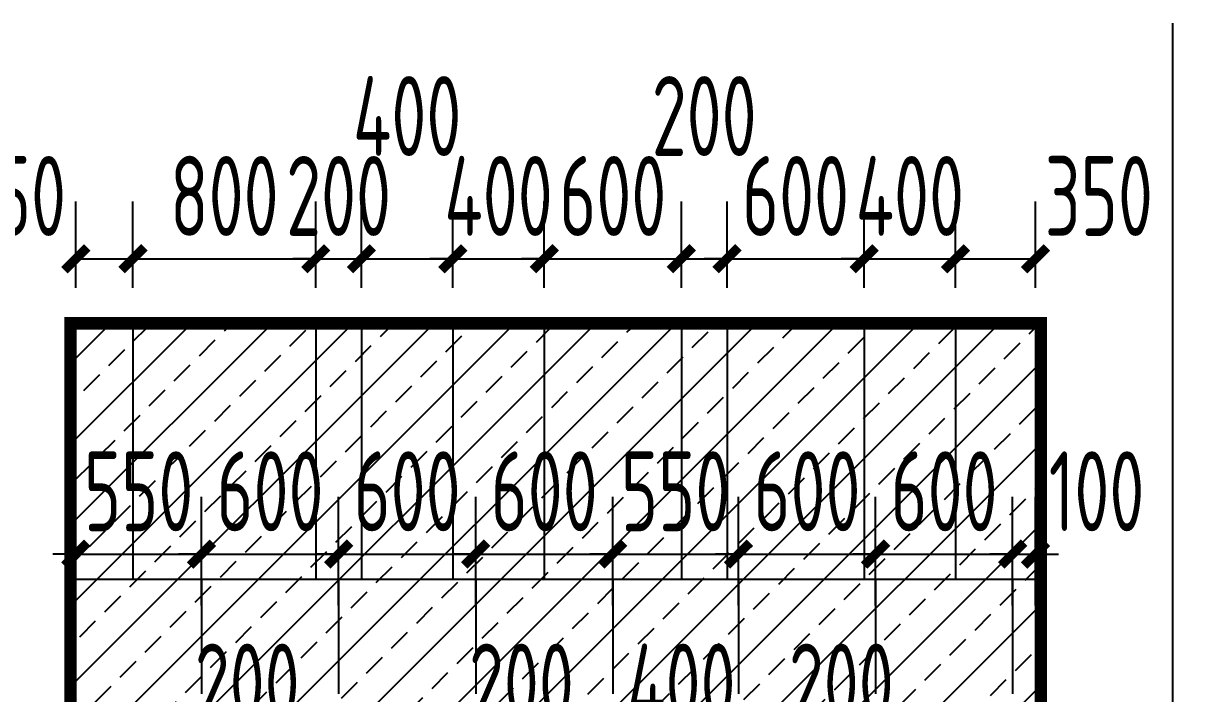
# Model space of a CAD drawing. Extents: x -863035 to 270371, y -8918 to 240488.
# Drawn here: x 234446 to 239550, y 147499 to 150436 of the extents above; entities that cross this region are included whole.
import ezdxf

# ---------------------------------------------------------------- set-up
doc = ezdxf.new("R2010")
doc.units = 0
doc.header["$LTSCALE"] = 1000
doc.header["$MEASUREMENT"] = 0
for name, color, linetype in [('01-标注_尺寸', 124, 'Continuous'), ('05-填充_156', 156, 'Continuous'), ('A-C_玻璃幕墙', 140, 'Continuous'), ('A_AXIS-轴线', 36, 'Continuous'), ('E-墙面分格', 146, 'Continuous'), ('E-立面轮廓', 241, 'Continuous')]:
    doc.layers.add(name, color=color, linetype=linetype)
doc.styles.add('_TCH_DIM_T3', font='ROS1', dxfattribs={"width": 0.75, "bigfont": 'JD'})
doc.dimstyles.new('_TCH_ARCH&&100', dxfattribs={"dimtxt": 350, "dimasz": 100, "dimexe": 250, "dimexo": 300, "dimgap": 100, "dimtad": 1, "dimdec": 0, "dimzin": 0, "dimdsep": 46, "dimtxsty": '_TCH_DIM_T3', "dimblk": 'ARCHTICK', "dimcen": 0.09, "dimclrt": 7, "dimazin": 2, "dimtfac": 1, "dimtdec": 0, "dimtix": 1, "dimtmove": 2, "dimatfit": 3, "dimfxl": 0, "dimtolj": 1, "dimtzin": 0, "dimarcsym": 0})

# ---------------------------------------------------------------- blocks, each defined once
blk = doc.blocks.new('_ArchTick')
at = {"color": 0, "linetype": 'ByBlock', "const_width": 0.4}
blk.add_lwpolyline([(-0.5, -0.5), (0.5, 0.5)], dxfattribs=at)
blk = doc.blocks.new('*D1998')
at = {"layer": '01-标注_尺寸', "color": 0, "lineweight": -2, "transparency": 16777216}
for p, q in [((234675.3, 149276.8), (234675.3, 149654.5)), ((234925.3, 149276.8), (234925.3, 149654.5)), ((234675.3, 149404.5), (234925.3, 149404.5))]:
    blk.add_line(p, q, dxfattribs=at)
at = {"layer": 'Defpoints', "color": 0, "transparency": 16777216}
for p in [(234925.3, 149404.5), (234675.3, 148976.8), (234925.3, 148976.8)]:
    blk.add_point(p, dxfattribs=at)
at = {"layer": '01-标注_尺寸', "color": 0, "lineweight": -2, "transparency": 16777216, "xscale": 100, "yscale": 100, "zscale": 100, "rotation": 180}
blk.add_blockref('_ArchTick', (234675.3, 149404.5), dxfattribs=at)
at = {"layer": '01-标注_尺寸', "color": 0, "lineweight": -2, "transparency": 16777216, "xscale": 100, "yscale": 100, "zscale": 100}
blk.add_blockref('_ArchTick', (234925.3, 149404.5), dxfattribs=at)
at = {"layer": '01-标注_尺寸', "color": 7, "transparency": 16777216, "insert": (234398.1, 149679.5), "char_height": 350, "attachment_point": 5, "style": '_TCH_DIM_T3'}
blk.add_mtext('\\A1;250', dxfattribs=at)
blk = doc.blocks.new('*D1999')
at = {"layer": '01-标注_尺寸', "color": 0, "lineweight": -2, "transparency": 16777216}
for p, q in [((234925.3, 149276.8), (234925.3, 149654.5)), ((235725.3, 149276.8), (235725.3, 149654.5)), ((234925.3, 149404.5), (235725.3, 149404.5))]:
    blk.add_line(p, q, dxfattribs=at)
at = {"layer": 'Defpoints', "color": 0, "transparency": 16777216}
for p in [(235725.3, 149404.5), (234925.3, 148976.8), (235725.3, 148976.8)]:
    blk.add_point(p, dxfattribs=at)
at = {"layer": '01-标注_尺寸', "color": 0, "lineweight": -2, "transparency": 16777216, "xscale": 100, "yscale": 100, "zscale": 100, "rotation": 180}
blk.add_blockref('_ArchTick', (234925.3, 149404.5), dxfattribs=at)
at = {"layer": '01-标注_尺寸', "color": 0, "lineweight": -2, "transparency": 16777216, "xscale": 100, "yscale": 100, "zscale": 100}
blk.add_blockref('_ArchTick', (235725.3, 149404.5), dxfattribs=at)
at = {"layer": '01-标注_尺寸', "color": 7, "transparency": 16777216, "insert": (235325.3, 149679.5), "char_height": 350, "attachment_point": 5, "style": '_TCH_DIM_T3'}
blk.add_mtext('\\A1;800', dxfattribs=at)
blk = doc.blocks.new('*D2000')
at = {"layer": '01-标注_尺寸', "color": 0, "lineweight": -2, "transparency": 16777216}
for p, q in [((235725.3, 149276.8), (235725.3, 149654.5)), ((235925.3, 149276.8), (235925.3, 149654.5)), ((235725.3, 149404.5), (235625.3, 149404.5)), ((235725.3, 149404.5), (235925.3, 149404.5)), ((235925.3, 149404.5), (236025.3, 149404.5))]:
    blk.add_line(p, q, dxfattribs=at)
at = {"layer": 'Defpoints', "color": 0, "transparency": 16777216}
for p in [(235925.3, 149404.5), (235725.3, 148976.8), (235925.3, 148976.8)]:
    blk.add_point(p, dxfattribs=at)
at = {"layer": '01-标注_尺寸', "color": 0, "lineweight": -2, "transparency": 16777216, "xscale": 100, "yscale": 100, "zscale": 100}
blk.add_blockref('_ArchTick', (235725.3, 149404.5), dxfattribs=at)
at = {"layer": '01-标注_尺寸', "color": 0, "lineweight": -2, "transparency": 16777216, "xscale": 100, "yscale": 100, "zscale": 100, "rotation": 180}
blk.add_blockref('_ArchTick', (235925.3, 149404.5), dxfattribs=at)
at = {"layer": '01-标注_尺寸', "color": 7, "transparency": 16777216, "insert": (235825.3, 149679.5), "char_height": 350, "attachment_point": 5, "style": '_TCH_DIM_T3'}
blk.add_mtext('\\A1;200', dxfattribs=at)
blk = doc.blocks.new('*D2001')
at = {"layer": '01-标注_尺寸', "color": 0, "lineweight": -2, "transparency": 16777216}
for p, q in [((235925.3, 149276.8), (235925.3, 149654.5)), ((236325.3, 149276.8), (236325.3, 149654.5)), ((235925.3, 149404.5), (236325.3, 149404.5))]:
    blk.add_line(p, q, dxfattribs=at)
at = {"layer": 'Defpoints', "color": 0, "transparency": 16777216}
for p in [(236325.3, 149404.5), (235925.3, 148976.8), (236325.3, 148976.8)]:
    blk.add_point(p, dxfattribs=at)
at = {"layer": '01-标注_尺寸', "color": 0, "lineweight": -2, "transparency": 16777216, "xscale": 100, "yscale": 100, "zscale": 100, "rotation": 180}
blk.add_blockref('_ArchTick', (235925.3, 149404.5), dxfattribs=at)
at = {"layer": '01-标注_尺寸', "color": 0, "lineweight": -2, "transparency": 16777216, "xscale": 100, "yscale": 100, "zscale": 100}
blk.add_blockref('_ArchTick', (236325.3, 149404.5), dxfattribs=at)
at = {"layer": '01-标注_尺寸', "color": 7, "transparency": 16777216, "insert": (236125.3, 150029.5), "char_height": 350, "attachment_point": 5, "style": '_TCH_DIM_T3'}
blk.add_mtext('\\A1;400', dxfattribs=at)
blk = doc.blocks.new('*D2002')
at = {"layer": '01-标注_尺寸', "color": 0, "lineweight": -2, "transparency": 16777216}
for p, q in [((236325.3, 149276.8), (236325.3, 149654.5)), ((236725.3, 149276.8), (236725.3, 149654.5)), ((236325.3, 149404.5), (236225.3, 149404.5)), ((236325.3, 149404.5), (236725.3, 149404.5)), ((236725.3, 149404.5), (236825.3, 149404.5))]:
    blk.add_line(p, q, dxfattribs=at)
at = {"layer": 'Defpoints', "color": 0, "transparency": 16777216}
for p in [(236725.3, 149404.5), (236325.3, 148976.8), (236725.3, 148976.8)]:
    blk.add_point(p, dxfattribs=at)
at = {"layer": '01-标注_尺寸', "color": 0, "lineweight": -2, "transparency": 16777216, "xscale": 100, "yscale": 100, "zscale": 100}
blk.add_blockref('_ArchTick', (236325.3, 149404.5), dxfattribs=at)
at = {"layer": '01-标注_尺寸', "color": 0, "lineweight": -2, "transparency": 16777216, "xscale": 100, "yscale": 100, "zscale": 100, "rotation": 180}
blk.add_blockref('_ArchTick', (236725.3, 149404.5), dxfattribs=at)
at = {"layer": '01-标注_尺寸', "color": 7, "transparency": 16777216, "insert": (236525.3, 149679.5), "char_height": 350, "attachment_point": 5, "style": '_TCH_DIM_T3'}
blk.add_mtext('\\A1;400', dxfattribs=at)
blk = doc.blocks.new('*D2003')
at = {"layer": '01-标注_尺寸', "color": 0, "lineweight": -2, "transparency": 16777216}
for p, q in [((236725.3, 149276.8), (236725.3, 149654.5)), ((237325.3, 149276.8), (237325.3, 149654.5)), ((236725.3, 149404.5), (236625.3, 149404.5)), ((236725.3, 149404.5), (237325.3, 149404.5)), ((237325.3, 149404.5), (237425.3, 149404.5))]:
    blk.add_line(p, q, dxfattribs=at)
at = {"layer": 'Defpoints', "color": 0, "transparency": 16777216}
for p in [(237325.3, 149404.5), (236725.3, 148976.8), (237325.3, 148976.8)]:
    blk.add_point(p, dxfattribs=at)
at = {"layer": '01-标注_尺寸', "color": 0, "lineweight": -2, "transparency": 16777216, "xscale": 100, "yscale": 100, "zscale": 100}
blk.add_blockref('_ArchTick', (236725.3, 149404.5), dxfattribs=at)
at = {"layer": '01-标注_尺寸', "color": 0, "lineweight": -2, "transparency": 16777216, "xscale": 100, "yscale": 100, "zscale": 100, "rotation": 180}
blk.add_blockref('_ArchTick', (237325.3, 149404.5), dxfattribs=at)
at = {"layer": '01-标注_尺寸', "color": 7, "transparency": 16777216, "insert": (237025.3, 149679.5), "char_height": 350, "attachment_point": 5, "style": '_TCH_DIM_T3'}
blk.add_mtext('\\A1;600', dxfattribs=at)
blk = doc.blocks.new('*D2004')
at = {"layer": '01-标注_尺寸', "color": 0, "lineweight": -2, "transparency": 16777216}
for p, q in [((237325.3, 149276.8), (237325.3, 149654.5)), ((237525.3, 149276.8), (237525.3, 149654.5)), ((237325.3, 149404.5), (237525.3, 149404.5))]:
    blk.add_line(p, q, dxfattribs=at)
at = {"layer": 'Defpoints', "color": 0, "transparency": 16777216}
for p in [(237525.3, 149404.5), (237325.3, 148976.8), (237525.3, 148976.8)]:
    blk.add_point(p, dxfattribs=at)
at = {"layer": '01-标注_尺寸', "color": 0, "lineweight": -2, "transparency": 16777216, "xscale": 100, "yscale": 100, "zscale": 100, "rotation": 180}
blk.add_blockref('_ArchTick', (237325.3, 149404.5), dxfattribs=at)
at = {"layer": '01-标注_尺寸', "color": 0, "lineweight": -2, "transparency": 16777216, "xscale": 100, "yscale": 100, "zscale": 100}
blk.add_blockref('_ArchTick', (237525.3, 149404.5), dxfattribs=at)
at = {"layer": '01-标注_尺寸', "color": 7, "transparency": 16777216, "insert": (237425.3, 150029.5), "char_height": 350, "attachment_point": 5, "style": '_TCH_DIM_T3'}
blk.add_mtext('\\A1;200', dxfattribs=at)
blk = doc.blocks.new('*D2005')
at = {"layer": '01-标注_尺寸', "color": 0, "lineweight": -2, "transparency": 16777216}
for p, q in [((237525.3, 149276.8), (237525.3, 149654.5)), ((238125.3, 149276.8), (238125.3, 149654.5)), ((237525.3, 149404.5), (237425.3, 149404.5)), ((237525.3, 149404.5), (238125.3, 149404.5)), ((238125.3, 149404.5), (238225.3, 149404.5))]:
    blk.add_line(p, q, dxfattribs=at)
at = {"layer": 'Defpoints', "color": 0, "transparency": 16777216}
for p in [(238125.3, 149404.5), (237525.3, 148976.8), (238125.3, 148976.8)]:
    blk.add_point(p, dxfattribs=at)
at = {"layer": '01-标注_尺寸', "color": 0, "lineweight": -2, "transparency": 16777216, "xscale": 100, "yscale": 100, "zscale": 100}
blk.add_blockref('_ArchTick', (237525.3, 149404.5), dxfattribs=at)
at = {"layer": '01-标注_尺寸', "color": 0, "lineweight": -2, "transparency": 16777216, "xscale": 100, "yscale": 100, "zscale": 100, "rotation": 180}
blk.add_blockref('_ArchTick', (238125.3, 149404.5), dxfattribs=at)
at = {"layer": '01-标注_尺寸', "color": 7, "transparency": 16777216, "insert": (237825.3, 149679.5), "char_height": 350, "attachment_point": 5, "style": '_TCH_DIM_T3'}
blk.add_mtext('\\A1;600', dxfattribs=at)
blk = doc.blocks.new('*D2006')
at = {"layer": '01-标注_尺寸', "color": 0, "lineweight": -2, "transparency": 16777216}
for p, q in [((238125.3, 149276.8), (238125.3, 149654.5)), ((238525.3, 149276.8), (238525.3, 149654.5)), ((238125.3, 149404.5), (238025.3, 149404.5)), ((238125.3, 149404.5), (238525.3, 149404.5)), ((238525.3, 149404.5), (238625.3, 149404.5))]:
    blk.add_line(p, q, dxfattribs=at)
at = {"layer": 'Defpoints', "color": 0, "transparency": 16777216}
for p in [(238525.3, 149404.5), (238125.3, 148976.8), (238525.3, 148976.8)]:
    blk.add_point(p, dxfattribs=at)
at = {"layer": '01-标注_尺寸', "color": 0, "lineweight": -2, "transparency": 16777216, "xscale": 100, "yscale": 100, "zscale": 100}
blk.add_blockref('_ArchTick', (238125.3, 149404.5), dxfattribs=at)
at = {"layer": '01-标注_尺寸', "color": 0, "lineweight": -2, "transparency": 16777216, "xscale": 100, "yscale": 100, "zscale": 100, "rotation": 180}
blk.add_blockref('_ArchTick', (238525.3, 149404.5), dxfattribs=at)
at = {"layer": '01-标注_尺寸', "color": 7, "transparency": 16777216, "insert": (238325.3, 149679.5), "char_height": 350, "attachment_point": 5, "style": '_TCH_DIM_T3'}
blk.add_mtext('\\A1;400', dxfattribs=at)
blk = doc.blocks.new('*D2007')
at = {"layer": '01-标注_尺寸', "color": 0, "lineweight": -2, "transparency": 16777216}
for p, q in [((238525.3, 149276.8), (238525.3, 149654.5)), ((238875.3, 149276.8), (238875.3, 149654.5)), ((238525.3, 149404.5), (238875.3, 149404.5))]:
    blk.add_line(p, q, dxfattribs=at)
at = {"layer": 'Defpoints', "color": 0, "transparency": 16777216}
for p in [(238875.3, 149404.5), (238525.3, 148976.8), (238875.3, 148976.8)]:
    blk.add_point(p, dxfattribs=at)
at = {"layer": '01-标注_尺寸', "color": 0, "lineweight": -2, "transparency": 16777216, "xscale": 100, "yscale": 100, "zscale": 100, "rotation": 180}
blk.add_blockref('_ArchTick', (238525.3, 149404.5), dxfattribs=at)
at = {"layer": '01-标注_尺寸', "color": 0, "lineweight": -2, "transparency": 16777216, "xscale": 100, "yscale": 100, "zscale": 100}
blk.add_blockref('_ArchTick', (238875.3, 149404.5), dxfattribs=at)
at = {"layer": '01-标注_尺寸', "color": 7, "transparency": 16777216, "insert": (239152.5, 149679.5), "char_height": 350, "attachment_point": 5, "style": '_TCH_DIM_T3'}
blk.add_mtext('\\A1;350', dxfattribs=at)
blk = doc.blocks.new('*D2008')
at = {"layer": '01-标注_尺寸', "color": 0, "lineweight": -2, "transparency": 16777216}
for p, q in [((234675.3, 147885.8), (234675.3, 148360.8)), ((235225.3, 147885.8), (235225.3, 148360.8)), ((234675.3, 148110.8), (234575.3, 148110.8)), ((234675.3, 148110.8), (235225.3, 148110.8)), ((235225.3, 148110.8), (235325.3, 148110.8))]:
    blk.add_line(p, q, dxfattribs=at)
at = {"layer": 'Defpoints', "color": 0, "transparency": 16777216}
for p in [(235225.3, 148110.8), (234675.3, 147585.8), (235225.3, 147585.8)]:
    blk.add_point(p, dxfattribs=at)
at = {"layer": '01-标注_尺寸', "color": 0, "lineweight": -2, "transparency": 16777216, "xscale": 100, "yscale": 100, "zscale": 100}
blk.add_blockref('_ArchTick', (234675.3, 148110.8), dxfattribs=at)
at = {"layer": '01-标注_尺寸', "color": 0, "lineweight": -2, "transparency": 16777216, "xscale": 100, "yscale": 100, "zscale": 100, "rotation": 180}
blk.add_blockref('_ArchTick', (235225.3, 148110.8), dxfattribs=at)
at = {"layer": '01-标注_尺寸', "color": 7, "transparency": 16777216, "insert": (234950.3, 148385.8), "char_height": 350, "attachment_point": 5, "style": '_TCH_DIM_T3'}
blk.add_mtext('\\A1;550', dxfattribs=at)
blk = doc.blocks.new('*D2009')
at = {"layer": '01-标注_尺寸', "color": 0, "lineweight": -2, "transparency": 16777216}
for p, q in [((235225.3, 147885.8), (235225.3, 148360.8)), ((235825.3, 147885.8), (235825.3, 148360.8)), ((235225.3, 148110.8), (235125.3, 148110.8)), ((235225.3, 148110.8), (235825.3, 148110.8)), ((235825.3, 148110.8), (235925.3, 148110.8))]:
    blk.add_line(p, q, dxfattribs=at)
at = {"layer": 'Defpoints', "color": 0, "transparency": 16777216}
for p in [(235825.3, 148110.8), (235225.3, 147585.8), (235825.3, 147585.8)]:
    blk.add_point(p, dxfattribs=at)
at = {"layer": '01-标注_尺寸', "color": 0, "lineweight": -2, "transparency": 16777216, "xscale": 100, "yscale": 100, "zscale": 100}
blk.add_blockref('_ArchTick', (235225.3, 148110.8), dxfattribs=at)
at = {"layer": '01-标注_尺寸', "color": 0, "lineweight": -2, "transparency": 16777216, "xscale": 100, "yscale": 100, "zscale": 100, "rotation": 180}
blk.add_blockref('_ArchTick', (235825.3, 148110.8), dxfattribs=at)
at = {"layer": '01-标注_尺寸', "color": 7, "transparency": 16777216, "insert": (235525.3, 148385.8), "char_height": 350, "attachment_point": 5, "style": '_TCH_DIM_T3'}
blk.add_mtext('\\A1;600', dxfattribs=at)
blk = doc.blocks.new('*D2010')
at = {"layer": '01-标注_尺寸', "color": 0, "lineweight": -2, "transparency": 16777216}
for p, q in [((235825.3, 147885.8), (235825.3, 148360.8)), ((236425.3, 147885.8), (236425.3, 148360.8)), ((235825.3, 148110.8), (235725.3, 148110.8)), ((235825.3, 148110.8), (236425.3, 148110.8)), ((236425.3, 148110.8), (236525.3, 148110.8))]:
    blk.add_line(p, q, dxfattribs=at)
at = {"layer": 'Defpoints', "color": 0, "transparency": 16777216}
for p in [(236425.3, 148110.8), (235825.3, 147585.8), (236425.3, 147585.8)]:
    blk.add_point(p, dxfattribs=at)
at = {"layer": '01-标注_尺寸', "color": 0, "lineweight": -2, "transparency": 16777216, "xscale": 100, "yscale": 100, "zscale": 100}
blk.add_blockref('_ArchTick', (235825.3, 148110.8), dxfattribs=at)
at = {"layer": '01-标注_尺寸', "color": 0, "lineweight": -2, "transparency": 16777216, "xscale": 100, "yscale": 100, "zscale": 100, "rotation": 180}
blk.add_blockref('_ArchTick', (236425.3, 148110.8), dxfattribs=at)
at = {"layer": '01-标注_尺寸', "color": 7, "transparency": 16777216, "insert": (236125.3, 148385.8), "char_height": 350, "attachment_point": 5, "style": '_TCH_DIM_T3'}
blk.add_mtext('\\A1;600', dxfattribs=at)
blk = doc.blocks.new('*D2011')
at = {"layer": '01-标注_尺寸', "color": 0, "lineweight": -2, "transparency": 16777216}
for p, q in [((236425.3, 147885.8), (236425.3, 148360.8)), ((237025.3, 147885.8), (237025.3, 148360.8)), ((236425.3, 148110.8), (236325.3, 148110.8)), ((236425.3, 148110.8), (237025.3, 148110.8)), ((237025.3, 148110.8), (237125.3, 148110.8))]:
    blk.add_line(p, q, dxfattribs=at)
at = {"layer": 'Defpoints', "color": 0, "transparency": 16777216}
for p in [(237025.3, 148110.8), (236425.3, 147585.8), (237025.3, 147585.8)]:
    blk.add_point(p, dxfattribs=at)
at = {"layer": '01-标注_尺寸', "color": 0, "lineweight": -2, "transparency": 16777216, "xscale": 100, "yscale": 100, "zscale": 100}
blk.add_blockref('_ArchTick', (236425.3, 148110.8), dxfattribs=at)
at = {"layer": '01-标注_尺寸', "color": 0, "lineweight": -2, "transparency": 16777216, "xscale": 100, "yscale": 100, "zscale": 100, "rotation": 180}
blk.add_blockref('_ArchTick', (237025.3, 148110.8), dxfattribs=at)
at = {"layer": '01-标注_尺寸', "color": 7, "transparency": 16777216, "insert": (236725.3, 148385.8), "char_height": 350, "attachment_point": 5, "style": '_TCH_DIM_T3'}
blk.add_mtext('\\A1;600', dxfattribs=at)
blk = doc.blocks.new('*D2012')
at = {"layer": '01-标注_尺寸', "color": 0, "lineweight": -2, "transparency": 16777216}
for p, q in [((237025.3, 147885.8), (237025.3, 148360.8)), ((237575.3, 147885.8), (237575.3, 148360.8)), ((237025.3, 148110.8), (236925.3, 148110.8)), ((237025.3, 148110.8), (237575.3, 148110.8)), ((237575.3, 148110.8), (237675.3, 148110.8))]:
    blk.add_line(p, q, dxfattribs=at)
at = {"layer": 'Defpoints', "color": 0, "transparency": 16777216}
for p in [(237575.3, 148110.8), (237025.3, 147585.8), (237575.3, 147585.8)]:
    blk.add_point(p, dxfattribs=at)
at = {"layer": '01-标注_尺寸', "color": 0, "lineweight": -2, "transparency": 16777216, "xscale": 100, "yscale": 100, "zscale": 100}
blk.add_blockref('_ArchTick', (237025.3, 148110.8), dxfattribs=at)
at = {"layer": '01-标注_尺寸', "color": 0, "lineweight": -2, "transparency": 16777216, "xscale": 100, "yscale": 100, "zscale": 100, "rotation": 180}
blk.add_blockref('_ArchTick', (237575.3, 148110.8), dxfattribs=at)
at = {"layer": '01-标注_尺寸', "color": 7, "transparency": 16777216, "insert": (237300.3, 148385.8), "char_height": 350, "attachment_point": 5, "style": '_TCH_DIM_T3'}
blk.add_mtext('\\A1;550', dxfattribs=at)
blk = doc.blocks.new('*D2013')
at = {"layer": '01-标注_尺寸', "color": 0, "lineweight": -2, "transparency": 16777216}
for p, q in [((237575.3, 147885.8), (237575.3, 148360.8)), ((238175.3, 147885.8), (238175.3, 148360.8)), ((237575.3, 148110.8), (237475.3, 148110.8)), ((237575.3, 148110.8), (238175.3, 148110.8)), ((238175.3, 148110.8), (238275.3, 148110.8))]:
    blk.add_line(p, q, dxfattribs=at)
at = {"layer": 'Defpoints', "color": 0, "transparency": 16777216}
for p in [(238175.3, 148110.8), (237575.3, 147585.8), (238175.3, 147585.8)]:
    blk.add_point(p, dxfattribs=at)
at = {"layer": '01-标注_尺寸', "color": 0, "lineweight": -2, "transparency": 16777216, "xscale": 100, "yscale": 100, "zscale": 100}
blk.add_blockref('_ArchTick', (237575.3, 148110.8), dxfattribs=at)
at = {"layer": '01-标注_尺寸', "color": 0, "lineweight": -2, "transparency": 16777216, "xscale": 100, "yscale": 100, "zscale": 100, "rotation": 180}
blk.add_blockref('_ArchTick', (238175.3, 148110.8), dxfattribs=at)
at = {"layer": '01-标注_尺寸', "color": 7, "transparency": 16777216, "insert": (237875.3, 148385.8), "char_height": 350, "attachment_point": 5, "style": '_TCH_DIM_T3'}
blk.add_mtext('\\A1;600', dxfattribs=at)
blk = doc.blocks.new('*D2014')
at = {"layer": '01-标注_尺寸', "color": 0, "lineweight": -2, "transparency": 16777216}
for p, q in [((238175.3, 147885.8), (238175.3, 148360.8)), ((238775.3, 147885.8), (238775.3, 148360.8)), ((238175.3, 148110.8), (238075.3, 148110.8)), ((238175.3, 148110.8), (238775.3, 148110.8)), ((238775.3, 148110.8), (238875.3, 148110.8))]:
    blk.add_line(p, q, dxfattribs=at)
at = {"layer": 'Defpoints', "color": 0, "transparency": 16777216}
for p in [(238775.3, 148110.8), (238175.3, 147585.8), (238775.3, 147585.8)]:
    blk.add_point(p, dxfattribs=at)
at = {"layer": '01-标注_尺寸', "color": 0, "lineweight": -2, "transparency": 16777216, "xscale": 100, "yscale": 100, "zscale": 100}
blk.add_blockref('_ArchTick', (238175.3, 148110.8), dxfattribs=at)
at = {"layer": '01-标注_尺寸', "color": 0, "lineweight": -2, "transparency": 16777216, "xscale": 100, "yscale": 100, "zscale": 100, "rotation": 180}
blk.add_blockref('_ArchTick', (238775.3, 148110.8), dxfattribs=at)
at = {"layer": '01-标注_尺寸', "color": 7, "transparency": 16777216, "insert": (238475.3, 148385.8), "char_height": 350, "attachment_point": 5, "style": '_TCH_DIM_T3'}
blk.add_mtext('\\A1;600', dxfattribs=at)
blk = doc.blocks.new('*D2015')
at = {"layer": '01-标注_尺寸', "color": 0, "lineweight": -2, "transparency": 16777216}
for p, q in [((238775.3, 147885.8), (238775.3, 148360.8)), ((238875.3, 147885.8), (238875.3, 148360.8)), ((238775.3, 148110.8), (238675.3, 148110.8)), ((238775.3, 148110.8), (238875.3, 148110.8)), ((238875.3, 148110.8), (238975.3, 148110.8))]:
    blk.add_line(p, q, dxfattribs=at)
at = {"layer": 'Defpoints', "color": 0, "transparency": 16777216}
for p in [(238875.3, 148110.8), (238775.3, 147585.8), (238875.3, 147585.8)]:
    blk.add_point(p, dxfattribs=at)
at = {"layer": '01-标注_尺寸', "color": 0, "lineweight": -2, "transparency": 16777216, "xscale": 100, "yscale": 100, "zscale": 100}
blk.add_blockref('_ArchTick', (238775.3, 148110.8), dxfattribs=at)
at = {"layer": '01-标注_尺寸', "color": 0, "lineweight": -2, "transparency": 16777216, "xscale": 100, "yscale": 100, "zscale": 100, "rotation": 180}
blk.add_blockref('_ArchTick', (238875.3, 148110.8), dxfattribs=at)
at = {"layer": '01-标注_尺寸', "color": 7, "transparency": 16777216, "insert": (239142.6, 148385.8), "char_height": 350, "attachment_point": 5, "style": '_TCH_DIM_T3'}
blk.add_mtext('\\A1;100', dxfattribs=at)
blk = doc.blocks.new('*D2027')
at = {"layer": '01-标注_尺寸', "color": 0, "lineweight": -2, "transparency": 16777216}
for p, q in [((235325.3, 146645), (235325.3, 147168.4)), ((235525.3, 146645), (235525.3, 147168.4)), ((235325.3, 146918.4), (235525.3, 146918.4))]:
    blk.add_line(p, q, dxfattribs=at)
at = {"layer": 'Defpoints', "color": 0, "transparency": 16777216}
for p in [(235525.3, 146918.4), (235325.3, 146345), (235525.3, 146345)]:
    blk.add_point(p, dxfattribs=at)
at = {"layer": '01-标注_尺寸', "color": 0, "lineweight": -2, "transparency": 16777216, "xscale": 100, "yscale": 100, "zscale": 100, "rotation": 180}
blk.add_blockref('_ArchTick', (235325.3, 146918.4), dxfattribs=at)
at = {"layer": '01-标注_尺寸', "color": 0, "lineweight": -2, "transparency": 16777216, "xscale": 100, "yscale": 100, "zscale": 100}
blk.add_blockref('_ArchTick', (235525.3, 146918.4), dxfattribs=at)
at = {"layer": '01-标注_尺寸', "color": 7, "transparency": 16777216, "insert": (235425.3, 147543.4), "char_height": 350, "attachment_point": 5, "style": '_TCH_DIM_T3'}
blk.add_mtext('\\A1;200', dxfattribs=at)
blk = doc.blocks.new('*D2030')
at = {"layer": '01-标注_尺寸', "color": 0, "lineweight": -2, "transparency": 16777216}
for p, q in [((236525.3, 146645), (236525.3, 147168.4)), ((236725.3, 146645), (236725.3, 147168.4)), ((236525.3, 146918.4), (236725.3, 146918.4))]:
    blk.add_line(p, q, dxfattribs=at)
at = {"layer": 'Defpoints', "color": 0, "transparency": 16777216}
for p in [(236725.3, 146918.4), (236525.3, 146345), (236725.3, 146345)]:
    blk.add_point(p, dxfattribs=at)
at = {"layer": '01-标注_尺寸', "color": 0, "lineweight": -2, "transparency": 16777216, "xscale": 100, "yscale": 100, "zscale": 100, "rotation": 180}
blk.add_blockref('_ArchTick', (236525.3, 146918.4), dxfattribs=at)
at = {"layer": '01-标注_尺寸', "color": 0, "lineweight": -2, "transparency": 16777216, "xscale": 100, "yscale": 100, "zscale": 100}
blk.add_blockref('_ArchTick', (236725.3, 146918.4), dxfattribs=at)
at = {"layer": '01-标注_尺寸', "color": 7, "transparency": 16777216, "insert": (236625.3, 147543.4), "char_height": 350, "attachment_point": 5, "style": '_TCH_DIM_T3'}
blk.add_mtext('\\A1;200', dxfattribs=at)
blk = doc.blocks.new('*D2032')
at = {"layer": '01-标注_尺寸', "color": 0, "lineweight": -2, "transparency": 16777216}
for p, q in [((237125.3, 146645), (237125.3, 147168.4)), ((237525.3, 146645), (237525.3, 147168.4)), ((237125.3, 146918.4), (237525.3, 146918.4))]:
    blk.add_line(p, q, dxfattribs=at)
at = {"layer": 'Defpoints', "color": 0, "transparency": 16777216}
for p in [(237525.3, 146918.4), (237125.3, 146345), (237525.3, 146345)]:
    blk.add_point(p, dxfattribs=at)
at = {"layer": '01-标注_尺寸', "color": 0, "lineweight": -2, "transparency": 16777216, "xscale": 100, "yscale": 100, "zscale": 100, "rotation": 180}
blk.add_blockref('_ArchTick', (237125.3, 146918.4), dxfattribs=at)
at = {"layer": '01-标注_尺寸', "color": 0, "lineweight": -2, "transparency": 16777216, "xscale": 100, "yscale": 100, "zscale": 100}
blk.add_blockref('_ArchTick', (237525.3, 146918.4), dxfattribs=at)
at = {"layer": '01-标注_尺寸', "color": 7, "transparency": 16777216, "insert": (237325.3, 147543.4), "char_height": 350, "attachment_point": 5, "style": '_TCH_DIM_T3'}
blk.add_mtext('\\A1;400', dxfattribs=at)
blk = doc.blocks.new('*D2034')
at = {"layer": '01-标注_尺寸', "color": 0, "lineweight": -2, "transparency": 16777216}
for p, q in [((237925.3, 146645), (237925.3, 147168.4)), ((238125.3, 146645), (238125.3, 147168.4)), ((237925.3, 146918.4), (238125.3, 146918.4))]:
    blk.add_line(p, q, dxfattribs=at)
at = {"layer": 'Defpoints', "color": 0, "transparency": 16777216}
for p in [(238125.3, 146918.4), (237925.3, 146345), (238125.3, 146345)]:
    blk.add_point(p, dxfattribs=at)
at = {"layer": '01-标注_尺寸', "color": 0, "lineweight": -2, "transparency": 16777216, "xscale": 100, "yscale": 100, "zscale": 100, "rotation": 180}
blk.add_blockref('_ArchTick', (237925.3, 146918.4), dxfattribs=at)
at = {"layer": '01-标注_尺寸', "color": 0, "lineweight": -2, "transparency": 16777216, "xscale": 100, "yscale": 100, "zscale": 100}
blk.add_blockref('_ArchTick', (238125.3, 146918.4), dxfattribs=at)
at = {"layer": '01-标注_尺寸', "color": 7, "transparency": 16777216, "insert": (238025.3, 147543.4), "char_height": 350, "attachment_point": 5, "style": '_TCH_DIM_T3'}
blk.add_mtext('\\A1;200', dxfattribs=at)

msp = doc.modelspace()

# ---------------------------------------------------------------- hatches: boundary and pattern name
at = {"layer": '05-填充_156'}
h = msp.add_hatch(dxfattribs=at)
h.set_pattern_fill('天然石材', color=256, scale=50)
h.set_pattern_definition([(45, (38594.36, 194718.34), (-176.77677, 176.77677), []), (45, (38681.3, 194628.58), (-176.77677, 176.77677), [98.68425, -56.391])])
h.paths.add_polyline_path([(235475.3, 145369.1), (234675.3, 145369.1), (234675.3, 144299.1), (238875.3, 144299.1), (238875.3, 149099.1), (234675.3, 149099.1), (234675.3, 146869.1), (235475.3, 146869.1)])

# ---------------------------------------------------------------- linework, layer by layer
at = {"layer": 'A-C_玻璃幕墙'}
msp.add_lwpolyline([(234675.3, 149099.1), (238875.3, 149099.1), (238875.3, 144299.1), (234675.3, 144299.1)], close=True, dxfattribs=at)
at = {"layer": 'A_AXIS-轴线', "ltscale": 0.4}
msp.add_line((239475.2, 150435.8), (239475.2, 142961.7), dxfattribs=at)
at = {"layer": 'E-墙面分格'}
for p, q in [((234925.3, 149099.1), (234925.3, 147999.1)), ((235725.3, 149099.1), (235725.3, 147999.1)), ((235925.3, 149099.1), (235925.3, 147999.1)), ((236325.3, 149099.1), (236325.3, 147999.1)), ((236725.3, 149099.1), (236725.3, 147999.1)), ((237325.3, 149099.1), (237325.3, 147999.1)), ((237525.3, 149099.1), (237525.3, 147999.1)), ((238125.3, 149099.1), (238125.3, 147999.1)), ((238525.3, 149099.1), (238525.3, 147999.1)), ((235225.3, 147999.1), (235225.3, 147499.1)), ((235825.3, 147999.1), (235825.3, 147499.1)), ((236425.3, 147999.1), (236425.3, 147499.1)), ((237025.3, 147999.1), (237025.3, 147499.1)), ((237575.3, 147999.1), (237575.3, 147499.1)), ((238175.3, 147999.1), (238175.3, 147499.1)), ((238775.3, 147999.1), (238775.3, 147499.1))]:
    msp.add_line(p, q, dxfattribs=at)
msp.add_lwpolyline([(238875.3, 147999.1), (234675.3, 147999.1)], dxfattribs=at)
at = {"layer": 'E-立面轮廓', "const_width": 50}
msp.add_lwpolyline([(234650.3, 143599.1), (234650.3, 149124.1), (238900.3, 149124.1), (238900.3, 143599.1)], dxfattribs=at)

# ---------------------------------------------------------------- dimensions: what is measured, and where the dimension line sits
at = {"layer": '01-标注_尺寸'}
for base, p1, p2, picture, middle in [((236325.3, 149404.5), (235925.3, 148976.8), (236325.3, 148976.8), '*D2001', (236125.3, 150029.5)), ((237525.3, 149404.5), (237325.3, 148976.8), (237525.3, 148976.8), '*D2004', (237425.3, 150029.5)), ((234925.3, 149404.5), (234675.3, 148976.8), (234925.3, 148976.8), '*D1998', (234398.1, 149679.5)), ((238875.3, 149404.5), (238525.3, 148976.8), (238875.3, 148976.8), '*D2007', (239152.5, 149679.5)), ((238875.3, 148110.8), (238775.3, 147585.8), (238875.3, 147585.8), '*D2015', (239142.6, 148385.8)), ((235525.3, 146918.4), (235325.3, 146345), (235525.3, 146345), '*D2027', (235425.3, 147543.4)), ((236725.3, 146918.4), (236525.3, 146345), (236725.3, 146345), '*D2030', (236625.3, 147543.4)), ((237525.3, 146918.4), (237125.3, 146345), (237525.3, 146345), '*D2032', (237325.3, 147543.4)), ((238125.3, 146918.4), (237925.3, 146345), (238125.3, 146345), '*D2034', (238025.3, 147543.4))]:
    dim = msp.add_linear_dim(base=base, p1=p1, p2=p2, angle=0, dimstyle='_TCH_ARCH&&100', dxfattribs=at)
    dim.commit()
    dim.dimension.update_dxf_attribs({"geometry": picture, "text_midpoint": middle, "dimtype": 161})
for p1, p2, distance, picture, middle in [((234925.3, 148976.8), (235725.3, 148976.8), 427.7, '*D1999', (235325.3, 149679.5)), ((235725.3, 148976.8), (235925.3, 148976.8), 427.7, '*D2000', (235825.3, 149679.5)), ((236325.3, 148976.8), (236725.3, 148976.8), 427.7, '*D2002', (236525.3, 149679.5)), ((236725.3, 148976.8), (237325.3, 148976.8), 427.7, '*D2003', (237025.3, 149679.5)), ((237525.3, 148976.8), (238125.3, 148976.8), 427.7, '*D2005', (237825.3, 149679.5)), ((238125.3, 148976.8), (238525.3, 148976.8), 427.7, '*D2006', (238325.3, 149679.5)), ((234675.3, 147585.8), (235225.3, 147585.8), 525, '*D2008', (234950.3, 148385.8)), ((235225.3, 147585.8), (235825.3, 147585.8), 525, '*D2009', (235525.3, 148385.8)), ((235825.3, 147585.8), (236425.3, 147585.8), 525, '*D2010', (236125.3, 148385.8)), ((236425.3, 147585.8), (237025.3, 147585.8), 525, '*D2011', (236725.3, 148385.8)), ((237025.3, 147585.8), (237575.3, 147585.8), 525, '*D2012', (237300.3, 148385.8)), ((237575.3, 147585.8), (238175.3, 147585.8), 525, '*D2013', (237875.3, 148385.8)), ((238175.3, 147585.8), (238775.3, 147585.8), 525, '*D2014', (238475.3, 148385.8))]:
    dim = msp.add_aligned_dim(p1=p1, p2=p2, distance=distance, dimstyle='_TCH_ARCH&&100', dxfattribs=at)
    dim.commit()
    dim.dimension.update_dxf_attribs({"geometry": picture, "text_midpoint": middle})

doc.saveas('drawing.dxf')
